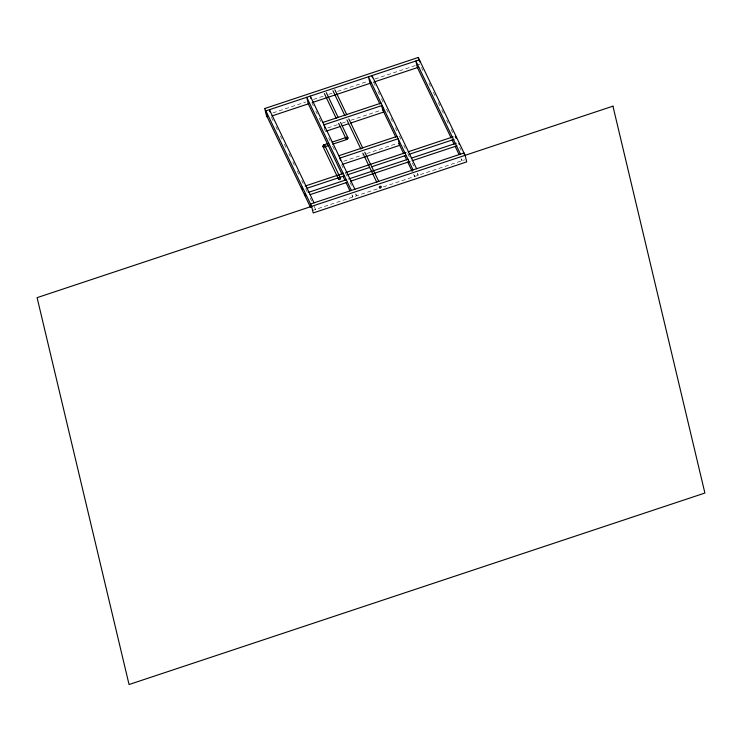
<?xml version="1.0" encoding="UTF-8"?>
<svg xmlns="http://www.w3.org/2000/svg" width="742" height="742" viewBox="0 0 742 742"><rect width="100%" height="100%" fill="white"/><g stroke="black" fill="none" stroke-linecap="round" stroke-linejoin="round"><path stroke-width="0.56" stroke-dasharray="3.71 2.78" d="M272.898 112.914L305.787 101.979M313.467 99.428L323.336 96.145M328.817 94.317L332.11 93.223M337.591 91.405L368.292 81.193M374.868 79.004L415.437 65.519M416.531 65.148L419.824 64.062L420.946 66.409M327.751 127.939L337.629 124.647M342.016 123.191L346.412 121.725M350.799 120.269L381.536 110.048M343.694 161.227L362.356 155.022M366.752 153.557L397.489 143.336M312.067 210.589L377.854 188.718M383.336 186.891L464.687 159.836M421.447 67.448L422.931 70.546M428.885 82.965L431.362 88.14M433.347 92.277L435.823 97.452M438.299 102.628L439.793 105.735M441.778 109.872L444.254 115.047M446.73 120.223L448.224 123.33M451.192 129.535L452.685 132.642M459.623 147.129L461.116 150.236M461.051 158.649L462.034 160.726L461.515 158.528M373.551 82.167L375.535 86.313M378.012 91.489L379.505 94.586M381.481 98.732L383.966 103.899M386.443 109.074L388.428 113.22M390.904 118.395L392.397 121.493M395.365 127.707L396.859 130.805M399.335 135.981L400.819 139.088M403.796 145.293L405.28 148.4M407.766 153.575L409.751 157.712M412.227 162.888L413.711 165.995M417.18 173.238L418.173 175.307L417.394 172.014M413.646 174.416L414.639 176.485L414.119 174.287M311.835 102.693L313.328 105.8M315.804 110.975L317.288 114.073M319.273 118.219L321.75 123.395M324.235 128.561L325.719 131.668M328.697 137.882L330.181 140.98M332.657 146.155L334.642 150.292M341.589 164.789L343.073 167.887M345.549 173.062L347.043 176.169M350.011 182.374L351.504 185.481M355.464 193.764L356.457 195.832L355.678 192.54M351.931 194.933L352.923 197.01L352.404 194.812M271.479 117.319L273.464 121.456M275.941 126.632L277.425 129.739M280.402 135.944L281.886 139.051M284.372 144.226L285.856 147.333M288.833 153.538L290.317 156.645M292.793 161.821L294.778 165.958M297.264 171.133L298.748 174.231M301.725 180.445L303.209 183.552M305.685 188.728L307.179 191.826M310.147 198.04L311.64 201.138M314.116 206.313L315.6 209.42L315.081 207.222"/><path stroke-width="1.11" d="M302.69 189.683L301.836 187.151L302.653 189.711M323.512 145.08L323.688 145.812M346.644 137.326L347.312 139.31L346.644 137.307L331.934 142.195M324.198 147.009L329.457 145.256M332.611 144.208L347.339 139.31M264.755 108.517L418.256 57.477L465.132 155.319L466.699 161.895L313.198 212.945L311.631 206.359L264.755 108.517L266.322 115.103L310.583 207.491M271.832 115.993L309.108 103.602M312.401 102.507L371.612 82.816M373.801 82.084L418.757 67.142M322.891 122.449L381.073 103.101M326.675 131.019L339.855 126.632M342.043 125.908L348.638 123.719M350.827 122.986L383.762 112.033L382.195 105.447L324.013 124.795L324.801 128.088M328.789 143.243L323.531 144.987L324.18 146.684M338.844 155.737L397.016 136.389M342.628 164.307L399.715 145.321L398.148 138.745L339.966 158.092L340.485 160.281M305.11 186.056L343.49 173.294M345.679 172.571L405.985 152.518M408.183 151.785L453.13 136.834M307.058 188.255L344.334 175.863M347.627 174.769L369.553 167.469M371.751 166.746L405.735 155.44M409.027 154.345L453.983 139.403M308.171 192.447L346.551 179.685M348.74 178.961L407.952 159.27M411.244 158.176L456.2 143.225M310.119 194.645L347.395 182.254M350.688 181.159L409.899 161.468M412.088 160.736L457.044 145.794M324.866 145.664L340.504 178.265A1.067 0.816 -25.6 0 1 339.307 179.601A1.067 0.816 -25.6 0 1 338.825 178.284A1.067 0.816 -25.6 0 1 340.532 178.34M460.476 154.141L415.854 61.002L417.412 67.587L451.127 137.956M452.119 140.025L454.104 144.161M455.096 146.239L459.066 154.512M416.614 168.722L371.983 75.591L372.512 77.78M413.071 169.899L368.449 76.76L370.017 83.345L379.932 104.047M382.408 109.222L395.801 137.159M398.769 143.373L403.731 153.715M404.724 155.783L406.709 159.929M407.701 161.997L412.162 171.309M334.855 89.81L346.829 114.787M348.823 118.952L362.782 148.094M364.776 152.258L378.745 181.4M332.954 90.756L344.919 115.733M346.922 119.898L360.881 149.04M362.875 153.204L376.843 182.356M326.295 92.639L338.102 117.292M340.559 122.43L347.942 137.836A1.067 0.816 -25.6 0 1 346.746 139.171A1.067 0.816 -25.6 0 1 346.254 137.845A1.067 0.816 -25.6 0 1 347.97 137.901M324.384 93.585L336.2 118.238M338.658 123.376L346.041 138.782M354.899 189.247L310.267 96.108L310.796 98.306M351.356 190.425L306.734 97.285L308.301 103.871L342.016 174.24M343.008 176.308L344.993 180.445M345.985 182.513L349.946 190.796M322.863 146.332L338.602 179.212M314.042 202.835L269.42 109.705L269.94 111.894M455.709 136.853L455.319 136.12L455.458 136.908M458.908 143.623L459.14 144.365M455.978 137.622L456.163 138.346M464.529 155.161L464.01 152.963L310.508 204.013L311.288 207.306M419.907 62.022L419.388 59.824L265.877 110.873L267.445 117.459M418.256 57.477L419.045 60.77M381.852 106.394L382.631 109.686M323.874 146.842A1.067 0.816 -25.6 0 1 322.872 145.979A1.067 0.816 -25.6 0 1 324.328 145.163A1.067 0.816 -25.6 0 1 324.644 146.406M304.86 193.579L305.713 196.101L304.925 193.56M612.948 106.162L37.1 297.653L129.052 684.523L704.9 493.04L612.948 106.162M380.034 187.949A1.067 0.816 -25.6 0 0 381.267 186.678A1.067 0.816 -25.6 0 0 379.552 186.622A1.067 0.816 -25.6 0 0 380.034 187.949"/></g></svg>
